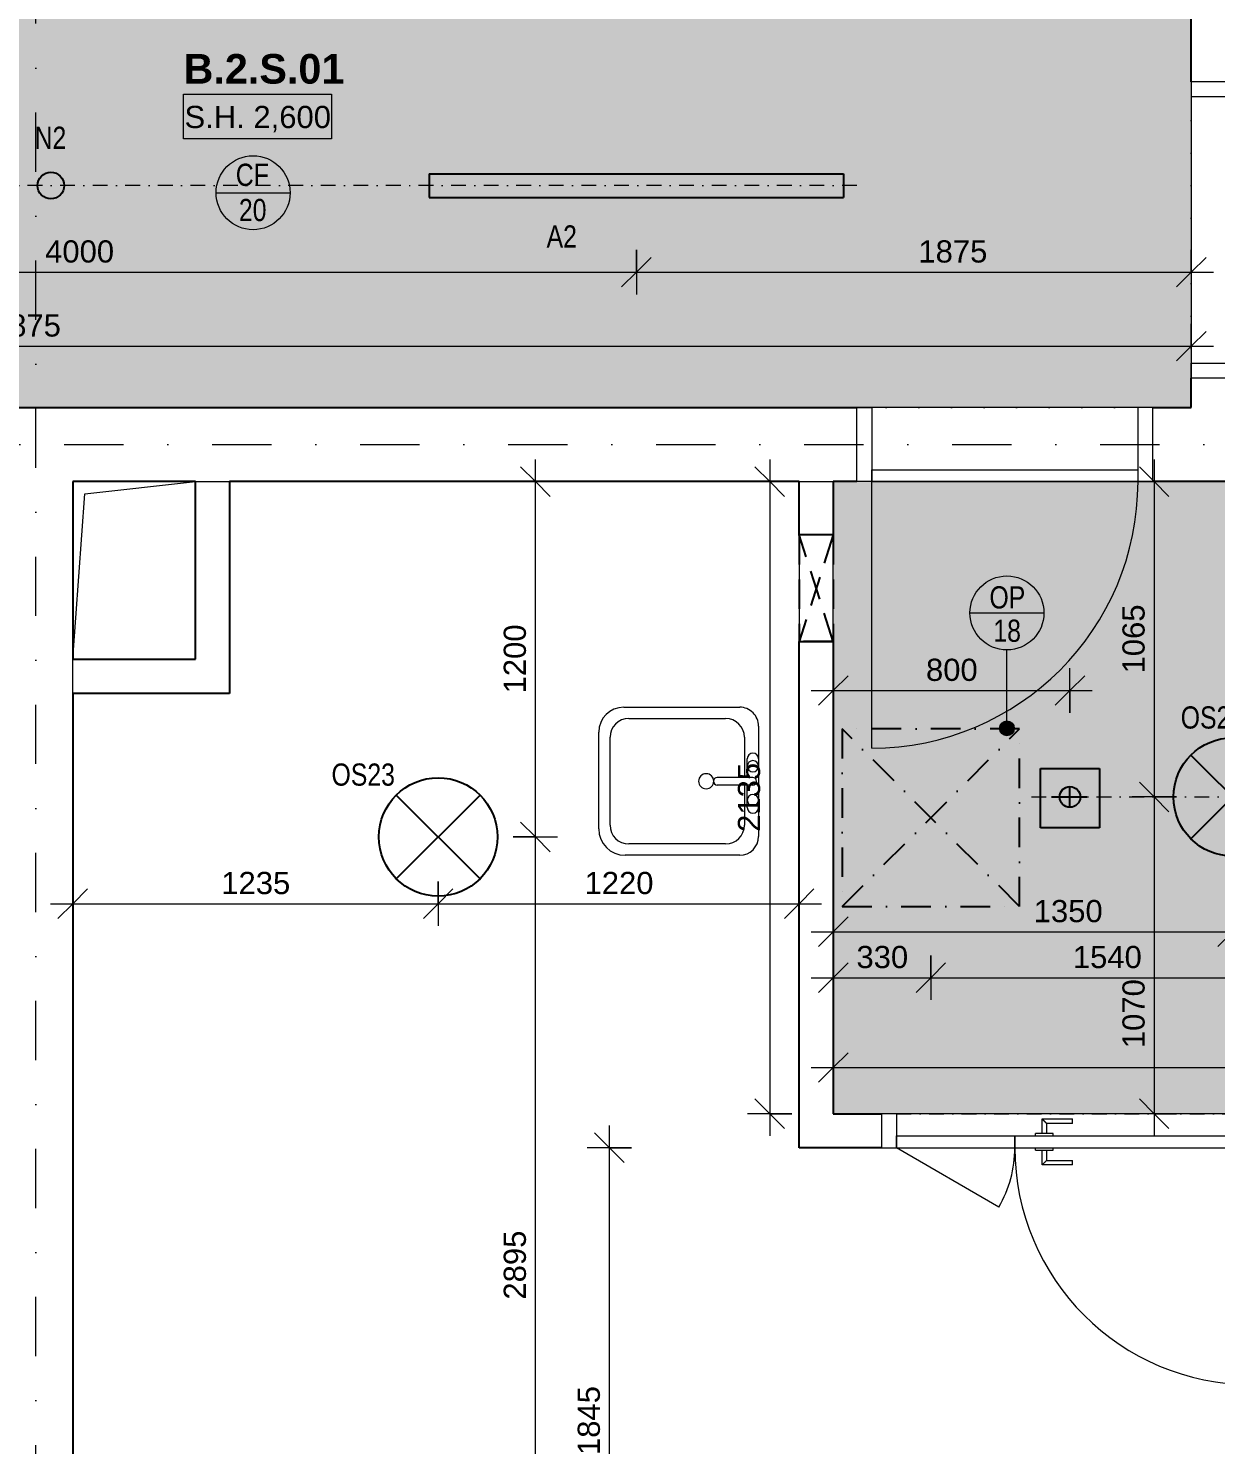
# Model space of a CAD drawing. Header units: millimetres. Extents: x -8336 to 42027, y -1655 to 58543.
# Drawn here: x 7146 to 11158, y 47425 to 52209 of the extents above; entities that cross this region are included whole.
import ezdxf

# ---------------------------------------------------------------- set-up
doc = ezdxf.new("R2010")
doc.units = ezdxf.units.MM
for name, pattern in [('ABMV_DashDot_2_2mm-S0_6mm', [110, 50, -30, 0, -30]), ('HA_Dash_3mm-S1mm', [150, 100, -50]), ('HA_DashDot_10mm-S3mm', [500, 200, -150, 0, -150]), ('HA_DashDot_2_2mm-S0_6mm', [110, 50, -30, 0, -30]), ('HA_DashDot_4mm-S1mm', [200, 100, -50, 0, -50])]:
    doc.linetypes.add(name, pattern=pattern)
for name, color, linetype, lineweight in [('-UNDERLAY_P-SANR-FIXT-OTLN', 9, 'Continuous', 9), ('A-____-____-DIMS', 9, 'Continuous', 5), ('A-____-____-DIMS-50', 9, 'Continuous', 5), ('A-AREA-____-IDEN', 9, 'Continuous', 9), ('A-CLNG-____-IDEN', 9, 'Continuous', 9), ('A-CLNG-____-PATT', 9, 'Continuous', 9), ('A-DETL-____-OTLN', 9, 'Continuous', 25), ('A-DETL-____-THIN', 9, 'Continuous', 9), ('A-DETL-GENF-OTLN', 9, 'Continuous', 9), ('A-DOOR-____-MCUT', 9, 'HA_DashDot_2_2mm-S0_6mm', 9), ('A-DOOR-____-OTLN', 9, 'Continuous', 9), ('A-DOOR-FRAM-OTLN', 9, 'Continuous', 9), ('A-FLOR-____-OVHD', 9, 'HA_DashDot_4mm-S1mm', 25), ('A-GENM-____-IDEN', 9, 'Continuous', 9), ('A-GENM-____-MCUT', 9, 'HA_Dash_3mm-S1mm', 25), ('A-GENM-____-OTLN', 9, 'Continuous', 9), ('A-WALL-____-MCUT', 9, 'Continuous', 25), ('E-LITE-EQPM-IDEN', 9, 'Continuous', 9), ('E-LITE-EQPM-OTLN', 9, 'Continuous', 9), ('G-____-____-DIMS', 9, 'Continuous', 5), ('I-WALL-____-MCUT', 9, 'Continuous', 25), ('I-WALL-____-OTLN', 9, 'Continuous', 9), ('S-GRID-____-OTLN', 9, 'Continuous', 5)]:
    doc.layers.add(name, color=color, linetype=linetype, lineweight=lineweight)
doc.styles.add('Arial_1', font='arial.ttf', dxfattribs={"height": 75})
doc.styles.add('Arial_2', font='arial.ttf', dxfattribs={"width": 0.8, "height": 75})
doc.styles.add('Arial_B', font='arialbd.ttf', dxfattribs={"height": 100})
doc.dimstyles.new('Inner_Dimensions', dxfattribs={"dimscale": 304.8, "dimtxt": 76.519455, "dimasz": 0.328084, "dimexe": 0.246063, "dimexo": 0.0625, "dimgap": 0.032808, "dimtad": 1, "dimdec": 0, "dimzin": 0, "dimdsep": 46, "dimtxsty": 'Arial_1', "dimblk1": 'OBLIQUE', "dimblk2": 'OBLIQUE', "dimsah": 1, "dimcen": 0.09, "dimdle": 0.246063, "dimazin": 0, "dimtfac": 1, "dimtdec": 4, "dimtix": 1, "dimtmove": 0, "dimatfit": 3, "dimfxl": 0.246063, "dimfxlon": 1, "dimtvp": 1, "dimtolj": 1, "dimtzin": 0, "dimlwd": 9, "dimlwe": 9, "dimarcsym": 2})
doc.dimstyles.new('Inner_Dimensions_1', dxfattribs={"dimscale": 304.8, "dimtxt": 76.519455, "dimasz": 0.328084, "dimexe": 0.246063, "dimexo": 0.0625, "dimgap": 0.032808, "dimtad": 1, "dimdec": 0, "dimzin": 0, "dimdsep": 46, "dimtxsty": 'Arial_1', "dimblk1": 'OBLIQUE', "dimblk2": 'OBLIQUE', "dimsah": 1, "dimcen": 0.09, "dimdle": 0.246063, "dimazin": 0, "dimtfac": 1, "dimtdec": 4, "dimtix": 1, "dimtmove": 2, "dimatfit": 3, "dimfxl": 0.246063, "dimfxlon": 1, "dimtvp": 1, "dimtolj": 1, "dimtzin": 0, "dimlwd": 9, "dimlwe": 9, "dimarcsym": 2})

# ---------------------------------------------------------------- blocks, each defined once
blk = doc.blocks.new('Skříňka se dřezem_ pravoúhlá - 500 x 440mm-1455099-DPS_B - 2NP')
at = {"layer": '-UNDERLAY_P-SANR-FIXT-OTLN', "color": 254}
for p, q in [((-145.4, 359.9), (181.3, 359.9)), ((-145.4, 359.9), (181.3, 359.9)), ((-132.7, 321.8), (164.1, 321.8)), ((-234.3, -116.6), (-234.3, 271)), ((-234.3, -116.6), (-234.3, 271)), ((-196.2, -69), (-196.2, 258.3)), ((227.6, 258.3), (227.6, -69)), ((265.7, 275.5), (265.7, -116.6)), ((265.7, 275.5), (265.7, -116.6)), ((3, -160.7), (3, -40.4)), ((28.4, -160.7), (28.4, -40.4)), ((3, -132.5), (-132.7, -132.5)), ((-73.2, -142), (3, -142)), ((164.1, -132.5), (28.4, -132.5)), ((28.4, -142), (91.9, -142)), ((202.2, -180.1), (-170.8, -180.1)), ((202.2, -180.1), (-170.8, -180.1)), ((91.9, -180.1), (-73.2, -180.1))]:
    blk.add_line(p, q, dxfattribs=at)
for centre, radius, start, end in [((-145.4, 271), 88.9, 90, 180), ((-145.4, 271), 88.9, 90, 180), ((181.3, 275.5), 84.4, 0, 90), ((181.3, 275.5), 84.4, 360, 90), ((-132.7, 258.3), 63.5, 90, 180), ((164.1, 258.3), 63.5, 360, 90), ((15.7, -3.2), 25.4, 360, 180), ((15.7, -3.2), 25.4, 180, 0), ((15.7, -40.4), 12.7, 360, 180), ((-132.7, -69), 63.5, 180, 270), ((164.1, -69), 63.5, 270, 360), ((-170.8, -116.6), 63.5, 180, 270), ((-170.8, -116.6), 63.5, 180, 270), ((-73.2, -161.1), 19, 90, 270), ((-47.8, -161.1), 19, 360, 180), ((66.5, -161.1), 19, 0, 180), ((91.9, -161.1), 19, 270, 90), ((202.2, -116.6), 63.5, 270, 0), ((202.2, -116.6), 63.5, 270, 0), ((-47.8, -161.1), 19, 180, 0), ((15.7, -160.7), 12.7, 180, 0), ((66.5, -161.1), 19, 180, 0)]:
    blk.add_arc(centre, radius, start, end, dxfattribs=at)
blk = doc.blocks.new('HA_DR_Single_Swing_Solid - In_BJ_900x2100_Vstupni-2124294-DPS_B - 2NP')
at = {"layer": 'A-DOOR-____-MCUT'}
for p, q in [((-450, 125), (450, 125)), ((-450, -125), (450, -125))]:
    blk.add_line(p, q, dxfattribs=at)
at = {"layer": 'A-DOOR-____-OTLN', "lineweight": 5}
blk.add_line((450, 1025), (450, 125), dxfattribs=at)
at = {"layer": 'A-DOOR-____-OTLN'}
for p, q in [((-500, 125), (500, 125)), ((450, 125), (-450, 125)), ((-450, 125), (-450, 85)), ((450, 125), (450, 85)), ((450, 85), (-450, 85)), ((-500, -125), (500, -125))]:
    blk.add_line(p, q, dxfattribs=at)
at = {"layer": 'A-DOOR-____-OTLN', "lineweight": 5}
blk.add_arc((450, 125), 900, 90, 180, dxfattribs=at)
at = {"layer": 'A-DOOR-FRAM-OTLN'}
for p, q in [((-500, 125), (-500, -125)), ((-450, 125), (-500, 125)), ((-450, 125), (-450, -125)), ((450, -125), (450, 125)), ((450, 125), (500, 125)), ((500, 125), (500, -125)), ((-500, -125), (-450, -125)), ((-450, -125), (450, -125)), ((500, -125), (450, -125))]:
    blk.add_line(p, q, dxfattribs=at)
blk = doc.blocks.new('HA_GM_Shaft_Rectangle - Default-2138678-DPS_B - 2NP')
at = {"layer": 'A-DETL-GENF-OTLN'}
for p, q in [((41.5, -41.5), (415, 0)), ((0, -600), (41.5, -41.5))]:
    blk.add_line(p, q, dxfattribs=at)
at = {"layer": 'A-GENM-____-OTLN'}
for p, q in [((0, -600), (0, 0)), ((0, 0), (415, 0)), ((415, 0), (415, -600)), ((415, -600), (0, -600))]:
    blk.add_line(p, q, dxfattribs=at)
blk = doc.blocks.new('HA_GM_Shaft_Rectangle - Default-2138723-DPS_B - 2NP')
at = {"layer": 'A-DETL-GENF-OTLN'}
for p, q in [((41.5, -41.5), (415, 0)), ((0, -600), (41.5, -41.5))]:
    blk.add_line(p, q, dxfattribs=at)
blk = doc.blocks.new('HA_LF_GenericSymbol - OS20_chodby-1994326-DPS_B - 2NP')
at = {"layer": 'E-LITE-EQPM-OTLN', "color": 11, "lineweight": 25}
for p, q in [((141.4, 141.4), (-141.4, -141.4)), ((-141.4, 141.4), (141.4, -141.4))]:
    blk.add_line(p, q, dxfattribs=at)
blk.add_circle((0, 0), 200, dxfattribs=at)
blk = doc.blocks.new('HA_LF_GenericSymbol - OS23_pokoje-1609971-DPS_B - 2NP')
at = {"layer": 'E-LITE-EQPM-OTLN', "color": 11, "lineweight": 25}
for p, q in [((141.4, 141.4), (-141.4, -141.4)), ((-141.4, 141.4), (141.4, -141.4))]:
    blk.add_line(p, q, dxfattribs=at)
blk.add_circle((0, 0), 200, dxfattribs=at)
blk = doc.blocks.new('HA_LF_GenericSymbol_Linear - svitidlo 1400x80-1812996-DPS_B - 2NP')
at = {"layer": 'E-LITE-EQPM-OTLN', "color": 11, "lineweight": 25}
for p, q in [((40, 700), (-40, 700)), ((-40, 700), (-40, -700)), ((40, 700), (40, -700)), ((40, -700), (-40, -700))]:
    blk.add_line(p, q, dxfattribs=at)
blk = doc.blocks.new('HA_DR_Double_Swing_Solid - In_BJ_1200x2100_800-1670800-DPS_B - 2NP')
at = {"layer": 'A-DOOR-____-MCUT'}
for p, q in [((-600, 57.5), (600, 57.5)), ((-600, -57.5), (600, -57.5))]:
    blk.add_line(p, q, dxfattribs=at)
at = {"layer": 'A-DOOR-____-OTLN'}
for p, q in [((-107.5, -9.5), (-107.5, 40)), ((-107.5, 40), (-5, 40)), ((-92.5, 25), (-92.5, -9.5)), ((-5, 25), (-92.5, 25)), ((-5, 25), (-5, 40)), ((-600, -57.5), (-600, -17.5)), ((-600, -17.5), (-200, -17.5)), ((-200, -57.5), (-200, -17.5)), ((-200, -17.5), (-200, -57.5)), ((-200, -17.5), (600, -17.5)), ((-70, -9.5), (-130, -9.5)), ((-130, -17.5), (-130, -9.5)), ((-70, -17.5), (-70, -9.5)), ((600, -17.5), (600, -57.5)), ((-600, -57.5), (-200, -57.5)), ((-200, -57.5), (600, -57.5)), ((-130, -65.5), (-130, -57.5)), ((-130, -65.5), (-70, -65.5)), ((-107.5, -115), (-107.5, -65.5)), ((-92.5, -65.5), (-92.5, -100)), ((-70, -65.5), (-70, -57.5)), ((-5, -115), (-107.5, -115)), ((-92.5, -100), (-5, -100)), ((-5, -115), (-5, -100))]:
    blk.add_line(p, q, dxfattribs=at)
at = {"layer": 'A-DOOR-____-OTLN', "lineweight": 5}
for p, q in [((-253.6, -257.5), (-600, -57.5)), ((600, -857.5), (600, -57.5))]:
    blk.add_line(p, q, dxfattribs=at)
for centre, radius, start, end in [((-600, -57.5), 400, 330, 0), ((600, -57.5), 800, 180, 270)]:
    blk.add_arc(centre, radius, start, end, dxfattribs=at)
at = {"layer": 'A-DOOR-____-OTLN'}
for points in [[(-107.5, 40), (-107.5, 40), (-107.4, 39.9), (-106.9, 39.4), (-106.5, 39), (-106.1, 38.6), (-105.6, 38.1), (-105.2, 37.7), (-104.6, 37.1), (-103.9, 36.4), (-103.3, 35.8), (-102.9, 35.4), (-102.4, 34.9), (-101.9, 34.4), (-101.5, 34), (-101, 33.5), (-100.5, 33), (-100, 32.5), (-99.5, 32), (-99, 31.5), (-98.5, 31), (-98.1, 30.6), (-97.6, 30.1), (-97.1, 29.6), (-96.7, 29.2), (-96.2, 28.7), (-95.8, 28.3), (-95.3, 27.8), (-94.8, 27.3), (-94.4, 26.9), (-93.9, 26.4), (-93.5, 26), (-93.1, 25.6), (-92.6, 25.1), (-92.5, 25), (-92.5, 25)], [(-92.5, -100), (-92.5, -100), (-92.6, -100.1), (-93.1, -100.6), (-93.5, -101), (-93.9, -101.4), (-94.4, -101.9), (-94.8, -102.3), (-95.4, -102.9), (-96.1, -103.6), (-96.7, -104.2), (-97.1, -104.6), (-97.6, -105.1), (-98.1, -105.6), (-98.5, -106), (-99, -106.5), (-99.5, -107), (-100, -107.5), (-100.5, -108), (-101, -108.5), (-101.5, -109), (-101.9, -109.4), (-102.4, -109.9), (-102.9, -110.4), (-103.3, -110.8), (-103.8, -111.3), (-104.2, -111.7), (-104.7, -112.2), (-105.2, -112.7), (-105.6, -113.1), (-106.1, -113.6), (-106.5, -114), (-106.9, -114.4), (-107.4, -114.9), (-107.5, -115), (-107.5, -115)]]:
    blk.add_open_spline(points, degree=3, knots=[0, 0, 0, 0, 0.083333, 0.125, 0.166667, 0.208333, 0.229167, 0.25, 0.291667, 0.333333, 0.354167, 0.375, 0.395833, 0.416667, 0.4375, 0.458333, 0.479167, 0.5, 0.520833, 0.541667, 0.5625, 0.583333, 0.604167, 0.625, 0.645833, 0.666667, 0.6875, 0.708333, 0.75, 0.770833, 0.791667, 0.833333, 0.875, 0.916667, 1, 1, 1, 1], dxfattribs=at)
at = {"layer": 'A-DOOR-FRAM-OTLN'}
for p, q in [((-600, 57.5), (-650, 57.5)), ((-650, 57.5), (-650, -57.5)), ((600, 57.5), (-600, 57.5)), ((-600, 57.5), (-600, -57.5)), ((600, -57.5), (600, 57.5)), ((600, 57.5), (650, 57.5)), ((650, 57.5), (650, -57.5)), ((-650, -57.5), (-600, -57.5)), ((650, -57.5), (600, -57.5))]:
    blk.add_line(p, q, dxfattribs=at)
blk = doc.blocks.new('HA_LF_N3l - N2-2044222-DPS_B - 2NP')
at = {"layer": 'E-LITE-EQPM-OTLN', "color": 11, "lineweight": 25}
blk.add_circle((0, 0), 45, dxfattribs=at)
blk = doc.blocks.new('HA_GM_Opening_Rectangle_WallBased - Default-2022477-DPS_B - 2NP')
at = {"layer": 'A-GENM-____-MCUT'}
for p, q in [((305, 57.5), (-55, -57.5)), ((-55, 57.5), (305, -57.5)), ((-55, 57.5), (-55, -57.5)), ((-55, 57.5), (305, 57.5)), ((305, 57.5), (305, -57.5)), ((-55, -57.5), (305, -57.5))]:
    blk.add_line(p, q, dxfattribs=at)
blk = doc.blocks.new('DIMBLOCK48-DPS_B - 2NP')
at = {"layer": 'A-____-____-DIMS-50', "lineweight": 9}
for p, q in [((7295.7, 49327.2), (7295.7, 49177.2)), ((7295.7, 49252.2), (7295.7, 49327.2)), ((8530.7, 49327.2), (8530.7, 49177.2)), ((8530.7, 49252.2), (8530.7, 49327.2)), ((7295.7, 49252.2), (7345.7, 49302.2)), ((8530.7, 49252.2), (8580.7, 49302.2)), ((7220.7, 49252.2), (8530.7, 49252.2)), ((7295.7, 49252.2), (7245.7, 49202.2)), ((8530.7, 49252.2), (8480.7, 49202.2))]:
    blk.add_line(p, q, dxfattribs=at)
at = {"layer": 'A-____-____-DIMS-50', "color": 0, "lineweight": 9, "insert": (7797.8, 49359.6), "char_height": 75, "width": 276.883, "attachment_point": 1, "line_spacing_factor": 0.941778, "style": 'Arial_1'}
blk.add_mtext('1235', dxfattribs=at)
blk = doc.blocks.new('_Oblique')
at = {"color": 0, "linetype": 'ByBlock', "lineweight": -2}
blk.add_line((-0.5, -0.5), (0.5, 0.5), dxfattribs=at)
blk = doc.blocks.new('DIMBLOCK49-DPS_B - 2NP')
at = {"layer": 'A-____-____-DIMS-50', "lineweight": 9}
for p, q in [((8530.7, 49327.2), (8530.7, 49177.2)), ((8530.7, 49252.2), (8530.7, 49327.2)), ((9750.7, 49327.2), (9750.7, 49177.2)), ((9750.7, 49252.2), (9750.7, 49327.2)), ((8530.7, 49252.2), (8580.7, 49302.2)), ((9750.7, 49252.2), (9800.7, 49302.2)), ((8530.7, 49252.2), (8480.7, 49202.2)), ((8530.7, 49252.2), (9825.7, 49252.2)), ((9750.7, 49252.2), (9700.7, 49202.2))]:
    blk.add_line(p, q, dxfattribs=at)
at = {"layer": 'A-____-____-DIMS-50', "color": 0, "lineweight": 9, "insert": (9025.3, 49359.6), "char_height": 75, "width": 276.883, "attachment_point": 1, "line_spacing_factor": 0.941778, "style": 'Arial_1'}
blk.add_mtext('1220', dxfattribs=at)
blk = doc.blocks.new('DIMBLOCK51-DPS_B - 2NP')
at = {"layer": 'A-____-____-DIMS-50', "lineweight": 9}
for p, q in [((8859.5, 49477.7), (8809.5, 49527.7)), ((8784.5, 49477.7), (8934.5, 49477.7)), ((8859.5, 49477.7), (8784.5, 49477.7)), ((8859.5, 46582.7), (8859.5, 49477.7)), ((8859.5, 49477.7), (8909.5, 49427.7)), ((8859.5, 46582.7), (8809.5, 46632.7)), ((8934.5, 46582.7), (8784.5, 46582.7)), ((8859.5, 46582.7), (8909.5, 46532.7)), ((8859.5, 46582.7), (8934.5, 46582.7))]:
    blk.add_line(p, q, dxfattribs=at)
at = {"layer": 'A-____-____-DIMS-50', "color": 0, "lineweight": 9, "insert": (8752.2, 47914.9), "char_height": 75, "width": 276.883, "attachment_point": 1, "rotation": 90, "line_spacing_factor": 0.941778, "style": 'Arial_1'}
blk.add_mtext('2895', dxfattribs=at)
blk = doc.blocks.new('DIMBLOCK52-DPS_B - 2NP')
at = {"layer": 'A-____-____-DIMS-50', "lineweight": 9}
for p, q in [((8859.5, 50677.7), (8809.5, 50727.7)), ((8859.5, 49477.7), (8859.5, 50752.7)), ((8784.5, 50677.7), (8934.5, 50677.7)), ((8859.5, 50677.7), (8784.5, 50677.7)), ((8859.5, 50677.7), (8909.5, 50627.7)), ((8859.5, 49477.7), (8809.5, 49527.7)), ((8784.5, 49477.7), (8934.5, 49477.7)), ((8859.5, 49477.7), (8784.5, 49477.7)), ((8859.5, 49477.7), (8909.5, 49427.7))]:
    blk.add_line(p, q, dxfattribs=at)
at = {"layer": 'A-____-____-DIMS-50', "color": 0, "lineweight": 9, "insert": (8752.2, 49962.4), "char_height": 75, "width": 276.883, "attachment_point": 1, "rotation": 90, "line_spacing_factor": 0.941778, "style": 'Arial_1'}
blk.add_mtext('1200', dxfattribs=at)
blk = doc.blocks.new('DIMBLOCK78-DPS_B - 2NP')
at = {"layer": 'A-____-____-DIMS-50', "lineweight": 9}
for p, q in [((5200.7, 51460.4), (5200.7, 51310.4)), ((5200.7, 51385.4), (5200.7, 51460.4)), ((5200.7, 51385.4), (5250.7, 51435.4)), ((9200.7, 51460.4), (9200.7, 51310.4)), ((9200.7, 51385.4), (9200.7, 51460.4)), ((9200.7, 51385.4), (9250.7, 51435.4)), ((5200.7, 51385.4), (5150.7, 51335.4)), ((5200.7, 51385.4), (9200.7, 51385.4)), ((9200.7, 51385.4), (9150.7, 51335.4))]:
    blk.add_line(p, q, dxfattribs=at)
at = {"layer": 'A-____-____-DIMS-50', "color": 0, "lineweight": 9, "insert": (7202.5, 51492.8), "char_height": 75, "width": 276.883, "attachment_point": 1, "line_spacing_factor": 0.941778, "style": 'Arial_1'}
blk.add_mtext('4000', dxfattribs=at)
blk = doc.blocks.new('DIMBLOCK79-DPS_B - 2NP')
at = {"layer": 'A-____-____-DIMS-50', "lineweight": 9}
for p, q in [((9200.7, 51460.4), (9200.7, 51310.4)), ((9200.7, 51385.4), (9200.7, 51460.4)), ((9200.7, 51385.4), (9250.7, 51435.4)), ((11075.7, 51460.4), (11075.7, 51310.4)), ((11075.7, 51385.4), (11075.7, 51460.4)), ((11075.7, 51385.4), (11125.7, 51435.4)), ((9200.7, 51385.4), (9150.7, 51335.4)), ((9200.7, 51385.4), (11150.7, 51385.4)), ((11075.7, 51385.4), (11025.7, 51335.4))]:
    blk.add_line(p, q, dxfattribs=at)
at = {"layer": 'A-____-____-DIMS-50', "color": 0, "lineweight": 9, "insert": (10153.5, 51492.8), "char_height": 75, "width": 276.883, "attachment_point": 1, "line_spacing_factor": 0.941778, "style": 'Arial_1'}
blk.add_mtext('1875', dxfattribs=at)
blk = doc.blocks.new('DIMBLOCK97-DPS_B - 2NP')
at = {"layer": 'A-____-____-DIMS-50', "lineweight": 9}
for p, q in [((9865.7, 49232.4), (9865.7, 49082.4)), ((9865.7, 49157.4), (9865.7, 49232.4)), ((11215.7, 49232.4), (11215.7, 49082.4)), ((11215.7, 49157.4), (11215.7, 49232.4)), ((9865.7, 49157.4), (9915.7, 49207.4)), ((11215.7, 49157.4), (11265.7, 49207.4)), ((9790.7, 49157.4), (11215.7, 49157.4)), ((9865.7, 49157.4), (9815.7, 49107.4)), ((11215.7, 49157.4), (11165.7, 49107.4))]:
    blk.add_line(p, q, dxfattribs=at)
at = {"layer": 'A-____-____-DIMS-50', "color": 0, "lineweight": 9, "insert": (10543.3, 49264.7), "char_height": 75, "width": 276.883, "attachment_point": 1, "line_spacing_factor": 0.941778, "style": 'Arial_1'}
blk.add_mtext('1350', dxfattribs=at)
blk = doc.blocks.new('DIMBLOCK99-DPS_B - 2NP')
at = {"layer": 'A-____-____-DIMS-50', "lineweight": 9}
for p, q in [((10950.4, 50677.7), (10900.4, 50727.7)), ((10950.4, 50752.7), (10950.4, 49612.7)), ((11025.4, 50677.7), (10875.4, 50677.7)), ((10950.4, 50677.7), (11000.4, 50627.7)), ((10950.4, 50677.7), (11025.4, 50677.7)), ((10950.4, 49612.7), (10900.4, 49662.7)), ((11025.4, 49612.7), (10875.4, 49612.7)), ((10950.4, 49612.7), (11000.4, 49562.7)), ((10950.4, 49612.7), (11025.4, 49612.7))]:
    blk.add_line(p, q, dxfattribs=at)
at = {"layer": 'A-____-____-DIMS-50', "color": 0, "lineweight": 9, "insert": (10843, 50029.9), "char_height": 75, "width": 276.883, "attachment_point": 1, "rotation": 90, "line_spacing_factor": 0.941778, "style": 'Arial_1'}
blk.add_mtext('1065', dxfattribs=at)
blk = doc.blocks.new('DIMBLOCK100-DPS_B - 2NP')
at = {"layer": 'A-____-____-DIMS-50', "lineweight": 9}
for p, q in [((10950.4, 49612.7), (10900.4, 49662.7)), ((11025.4, 49612.7), (10875.4, 49612.7)), ((10950.4, 49612.7), (10950.4, 48467.7)), ((10950.4, 49612.7), (11000.4, 49562.7)), ((10950.4, 49612.7), (11025.4, 49612.7)), ((10950.4, 48542.7), (10900.4, 48592.7)), ((11025.4, 48542.7), (10875.4, 48542.7)), ((10950.4, 48542.7), (11000.4, 48492.7)), ((10950.4, 48542.7), (11025.4, 48542.7))]:
    blk.add_line(p, q, dxfattribs=at)
at = {"layer": 'A-____-____-DIMS-50', "color": 0, "lineweight": 9, "insert": (10843, 48764.2), "char_height": 75, "width": 276.883, "attachment_point": 1, "rotation": 90, "line_spacing_factor": 0.941778, "style": 'Arial_1'}
blk.add_mtext('1070', dxfattribs=at)
blk = doc.blocks.new('Spot Elevations - Generic-448778-DPS_B - 2NP')
at = {"layer": 'G-____-____-DIMS', "lineweight": 9}
for p, q in [((-5, 0), (-5, 3)), ((-5, 3), (5, 3)), ((5, 3), (5, 0)), ((5, 0), (-5, 0))]:
    blk.add_line(p, q, dxfattribs=at)
blk = doc.blocks.new('HA_Tag_Ceiling - Group _ Type Mark-1728985-DPS_B - 2NP')
at = {"layer": 'A-CLNG-____-IDEN'}
blk.add_line((-2.5, 0), (2.5, 0), dxfattribs=at)
blk.add_circle((0, 0), 2.5, dxfattribs=at)
blk = doc.blocks.new('DIMBLOCK120-DPS_B - 2NP')
at = {"layer": 'A-____-____-DIMS-50', "lineweight": 9}
for p, q in [((9865.7, 49077.2), (9865.7, 48927.2)), ((9865.7, 49002.2), (9865.7, 49077.2)), ((9865.7, 49002.2), (9915.7, 49052.2)), ((10195.7, 49077.2), (10195.7, 48927.2)), ((10195.7, 49002.2), (10195.7, 49077.2)), ((10195.7, 49002.2), (10245.7, 49052.2)), ((9790.7, 49002.2), (10195.7, 49002.2)), ((9865.7, 49002.2), (9815.7, 48952.2)), ((10195.7, 49002.2), (10145.7, 48952.2))]:
    blk.add_line(p, q, dxfattribs=at)
at = {"layer": 'A-____-____-DIMS-50', "color": 0, "lineweight": 9, "insert": (9944.2, 49109.6), "char_height": 75, "width": 207.662, "attachment_point": 1, "line_spacing_factor": 0.941778, "style": 'Arial_1'}
blk.add_mtext('330', dxfattribs=at)
blk = doc.blocks.new('DIMBLOCK121-DPS_B - 2NP')
at = {"layer": 'A-____-____-DIMS-50', "lineweight": 9}
for p, q in [((10195.7, 49077.2), (10195.7, 48927.2)), ((10195.7, 49002.2), (10195.7, 49077.2)), ((10195.7, 49002.2), (10245.7, 49052.2)), ((11735.7, 49077.2), (11735.7, 48927.2)), ((11735.7, 49002.2), (11735.7, 49077.2)), ((11735.7, 49002.2), (11785.7, 49052.2)), ((10195.7, 49002.2), (10145.7, 48952.2)), ((10195.7, 49002.2), (11735.7, 49002.2)), ((11735.7, 49002.2), (11685.7, 48952.2))]:
    blk.add_line(p, q, dxfattribs=at)
at = {"layer": 'A-____-____-DIMS-50', "color": 0, "lineweight": 9, "insert": (10675.5, 49109.6), "char_height": 75, "width": 276.883, "attachment_point": 1, "line_spacing_factor": 0.941778, "style": 'Arial_1'}
blk.add_mtext('1540', dxfattribs=at)
blk = doc.blocks.new('DIMBLOCK130-DPS_B - 2NP')
at = {"layer": 'A-____-____-DIMS-50', "lineweight": 9}
for p, q in [((9865.7, 50047.3), (9865.7, 49897.3)), ((9865.7, 49972.3), (9865.7, 50047.3)), ((10665.7, 49897.3), (10665.7, 50047.3)), ((9865.7, 49972.3), (9915.7, 50022.3)), ((10665.7, 49972.3), (10715.7, 50022.3)), ((9790.7, 49972.3), (10740.7, 49972.3)), ((9865.7, 49972.3), (9815.7, 49922.3)), ((10665.7, 49972.3), (10615.7, 49922.3)), ((10665.7, 49972.3), (10665.7, 49897.3))]:
    blk.add_line(p, q, dxfattribs=at)
at = {"layer": 'A-____-____-DIMS-50', "color": 0, "lineweight": 9, "insert": (10179.2, 50079.7), "char_height": 75, "width": 207.662, "attachment_point": 1, "line_spacing_factor": 0.941778, "style": 'Arial_1'}
blk.add_mtext('800', dxfattribs=at)
blk = doc.blocks.new('HA_TAG_GM_Products - Generic-588599-DPS_B - 2NP')
at = {"layer": 'A-GENM-____-IDEN'}
blk.add_line((-2.5, 0), (2.5, 0), dxfattribs=at)
blk.add_circle((0, 0), 2.5, dxfattribs=at)
blk = doc.blocks.new('DIMBLOCK148-DPS_B - 2NP')
at = {"layer": 'A-____-____-DIMS-50', "lineweight": 9}
for p, q in [((9109.5, 48427.7), (9059.5, 48477.7)), ((9109.5, 46582.7), (9109.5, 48502.7)), ((9184.5, 48427.7), (9034.5, 48427.7)), ((9109.5, 48427.7), (9159.5, 48377.7)), ((9109.5, 48427.7), (9184.5, 48427.7)), ((9109.5, 46582.7), (9059.5, 46632.7)), ((9184.5, 46582.7), (9034.5, 46582.7)), ((9109.5, 46582.7), (9159.5, 46532.7)), ((9109.5, 46582.7), (9184.5, 46582.7))]:
    blk.add_line(p, q, dxfattribs=at)
at = {"layer": 'A-____-____-DIMS-50', "color": 0, "lineweight": 9, "insert": (9002.2, 47389.9), "char_height": 75, "width": 276.883, "attachment_point": 1, "rotation": 90, "line_spacing_factor": 0.941778, "style": 'Arial_1'}
blk.add_mtext('1845', dxfattribs=at)
blk = doc.blocks.new('DIMBLOCK160-DPS_B - 2NP')
at = {"layer": 'A-____-____-DIMS-50', "lineweight": 9}
for p, q in [((9865.7, 48774), (9865.7, 48624)), ((9865.7, 48699), (9865.7, 48774)), ((9865.7, 48699), (9915.7, 48749)), ((13150.7, 48774), (13150.7, 48624)), ((13150.7, 48699), (13150.7, 48774)), ((13150.7, 48699), (13200.7, 48749)), ((9790.7, 48699), (13225.7, 48699)), ((9865.7, 48699), (9815.7, 48649)), ((13150.7, 48699), (13100.7, 48649))]:
    blk.add_line(p, q, dxfattribs=at)
at = {"layer": 'A-____-____-DIMS-50', "color": 0, "lineweight": 9, "insert": (11392.8, 48806.4), "char_height": 75, "width": 276.883, "attachment_point": 1, "line_spacing_factor": 0.941778, "style": 'Arial_1'}
blk.add_mtext('3285', dxfattribs=at)
blk = doc.blocks.new('DIMBLOCK161-DPS_B - 2NP')
at = {"layer": 'A-____-____-DIMS-50', "lineweight": 9}
for p, q in [((9651, 50677.7), (9601, 50727.7)), ((9651, 50752.7), (9651, 48467.7)), ((9726, 50677.7), (9576, 50677.7)), ((9651, 50677.7), (9701, 50627.7)), ((9651, 50677.7), (9726, 50677.7)), ((9651, 48542.7), (9601, 48592.7)), ((9726, 48542.7), (9576, 48542.7)), ((9651, 48542.7), (9701, 48492.7)), ((9651, 48542.7), (9726, 48542.7))]:
    blk.add_line(p, q, dxfattribs=at)
at = {"layer": 'A-____-____-DIMS-50', "color": 0, "lineweight": 9, "insert": (9543.6, 49494.9), "char_height": 75, "width": 276.883, "attachment_point": 1, "rotation": 90, "line_spacing_factor": 0.941778, "style": 'Arial_1'}
blk.add_mtext('2135', dxfattribs=at)
blk = doc.blocks.new('DIMBLOCK174-DPS_B - 2NP')
at = {"layer": 'A-____-____-DIMS-50', "lineweight": 9}
for p, q in [((3200.7, 51210.4), (3200.7, 51060.4)), ((3200.7, 51135.4), (3200.7, 51210.4)), ((11075.7, 51210.4), (11075.7, 51060.4)), ((11075.7, 51135.4), (11075.7, 51210.4)), ((3200.7, 51135.4), (3250.7, 51185.4)), ((11075.7, 51135.4), (11125.7, 51185.4)), ((3125.7, 51135.4), (11150.7, 51135.4)), ((3200.7, 51135.4), (3150.7, 51085.4)), ((11075.7, 51135.4), (11025.7, 51085.4))]:
    blk.add_line(p, q, dxfattribs=at)
at = {"layer": 'A-____-____-DIMS-50', "color": 0, "lineweight": 9, "insert": (7022.8, 51242.8), "char_height": 75, "width": 276.883, "attachment_point": 1, "line_spacing_factor": 0.941778, "style": 'Arial_1'}
blk.add_mtext('7875', dxfattribs=at)

msp = doc.modelspace()

# ---------------------------------------------------------------- hatches: boundary and pattern name
at = {"layer": 'A-CLNG-____-PATT'}
msp.add_hatch(color=256, dxfattribs=at).paths.add_polyline_path([(10945.7, 50927.7), (11075.7, 50927.7), (11075.7, 52427.7), (8940.7, 52427.7), (8940.7, 55502.7), (7140.7, 55502.7), (7140.7, 52427.7), (3200.7, 52427.7), (3200.7, 50927.7), (10895.7, 50927.7)])
h = msp.add_hatch(color=256, dxfattribs=at)
h.paths.add_polyline_path([(13150.7, 48542.7), (13150.7, 50677.7), (12460.7, 50677.7), (12460.7, 50027.7), (12345.7, 50027.7), (12345.7, 50262.7), (12030.7, 50262.7), (12030.7, 50677.7), (9865.7, 50677.7), (9865.7, 48542.7), (13126.9, 48542.7)])
h.paths.add_polyline_path([(10665.7, 49577.7), (10656.7, 49578.9), (10648.2, 49582.4), (10641, 49588), (10635.4, 49595.2), (10631.9, 49603.7), (10630.7, 49612.7), (10631.9, 49621.8), (10635.4, 49630.2), (10641, 49637.5), (10648.2, 49643), (10656.7, 49646.5), (10665.7, 49647.7), (10674.8, 49646.5), (10683.2, 49643), (10690.5, 49637.5), (10696.1, 49630.2), (10699.5, 49621.8), (10700.7, 49612.7), (10699.5, 49603.7), (10696.1, 49595.2), (10690.5, 49588), (10683.2, 49582.4), (10674.8, 49578.9)])
at = {"layer": 'A-DETL-GENF-OTLN'}
msp.add_hatch(color=1, dxfattribs=at).paths.add_polyline_path([(10665.7, 49577.7), (10674.8, 49578.9), (10683.2, 49582.4), (10690.5, 49588), (10696.1, 49595.2), (10699.5, 49603.7), (10700.7, 49612.7), (10699.5, 49621.8), (10696.1, 49630.2), (10690.5, 49637.5), (10683.2, 49643), (10674.8, 49646.5), (10665.7, 49647.7), (10656.7, 49646.5), (10648.2, 49643), (10641, 49637.5), (10635.4, 49630.2), (10631.9, 49621.8), (10630.7, 49612.7), (10631.9, 49603.7), (10635.4, 49595.2), (10641, 49588), (10648.2, 49582.4), (10656.7, 49578.9)])
at = {"layer": 'A-GENM-____-IDEN'}
h = msp.add_hatch(color=256, dxfattribs=at)
edge = h.paths.add_edge_path()
edge.add_arc((10452.7, 49844.6), 25, 0, 360)

# ---------------------------------------------------------------- linework, layer by layer
at = {"layer": 'A-DETL-____-OTLN', "linetype": 'ABMV_DashDot_2_2mm-S0_6mm', "lineweight": 5}
for p, q in [((9945.7, 51677.7), (4145.7, 51677.7)), ((10535.7, 49612.7), (11595.7, 49612.7))]:
    msp.add_line(p, q, dxfattribs=at)
at = {"layer": 'A-DETL-____-OTLN'}
for p, q in [((10565.7, 49708.9), (10765.7, 49708.9)), ((10565.7, 49508.9), (10565.7, 49708.9)), ((10765.7, 49708.9), (10765.7, 49508.9)), ((10603.2, 49612.7), (10723.2, 49612.7)), ((10665.7, 49577.7), (10665.7, 49647.7)), ((10765.7, 49508.9), (10565.7, 49508.9))]:
    msp.add_line(p, q, dxfattribs=at)
msp.add_circle((10665.7, 49612.7), 35, dxfattribs=at)
at = {"layer": 'A-DETL-____-THIN'}
for start, end in [(0, 180), (180, 0)]:
    msp.add_arc((10665.7, 49612.7), 35, start, end, dxfattribs=at)
at = {"layer": 'A-FLOR-____-OVHD'}
for p, q in [((10495.7, 49842.7), (9895.7, 49842.7)), ((9895.7, 49842.7), (9895.7, 49242.7)), ((10495.7, 49242.7), (9895.7, 49842.7)), ((9895.7, 49242.7), (10495.7, 49842.7)), ((10495.7, 49242.7), (10495.7, 49842.7)), ((9895.7, 49242.7), (10495.7, 49242.7))]:
    msp.add_line(p, q, dxfattribs=at)
at = {"layer": 'A-GENM-____-IDEN'}
msp.add_line((10452.7, 49844.6), (10452.7, 50109.3), dxfattribs=at)
msp.add_circle((10452.7, 49844.6), 25, dxfattribs=at)
at = {"layer": 'A-WALL-____-MCUT', "lineweight": 9}
for p, q in [((7710.7, 50677.7), (7825.7, 50677.7)), ((9750.7, 50677.7), (9865.7, 50677.7)), ((7295.7, 49962.7), (7295.7, 50077.7))]:
    msp.add_line(p, q, dxfattribs=at)
at = {"layer": 'I-WALL-____-MCUT'}
for p, q in [((11075.7, 52027.7), (11075.7, 52427.7)), ((11075.7, 50927.7), (11075.7, 51027.7)), ((4300.7, 50927.7), (9945.7, 50927.7)), ((10945.7, 50927.7), (11075.7, 50927.7)), ((7295.7, 50677.7), (7295.7, 50077.7)), ((7710.7, 50677.7), (7295.7, 50677.7)), ((7710.7, 50077.7), (7710.7, 50677.7)), ((7825.7, 50677.7), (7825.7, 49962.7)), ((9750.7, 50677.7), (7825.7, 50677.7)), ((9750.7, 50497.7), (9750.7, 50677.7)), ((9945.7, 50677.7), (9865.7, 50677.7)), ((9865.7, 50677.7), (9865.7, 50497.7)), ((12030.7, 50677.7), (10945.7, 50677.7)), ((9865.7, 50497.7), (9750.7, 50497.7)), ((9750.7, 48427.7), (9750.7, 50137.7)), ((9750.7, 50137.7), (9865.7, 50137.7)), ((9865.7, 50137.7), (9865.7, 48542.7)), ((7295.7, 50077.7), (7710.7, 50077.7)), ((7295.7, 49962.7), (7295.7, 44135.9)), ((7825.7, 49962.7), (7295.7, 49962.7)), ((9865.7, 48542.7), (10029.4, 48542.7)), ((10029.4, 48427.7), (9750.7, 48427.7))]:
    msp.add_line(p, q, dxfattribs=at)
at = {"layer": 'I-WALL-____-OTLN'}
for p, q in [((9750.7, 50497.7), (9750.7, 50137.7)), ((9865.7, 50137.7), (9865.7, 50497.7))]:
    msp.add_line(p, q, dxfattribs=at)
at = {"layer": 'S-GRID-____-OTLN', "linetype": 'HA_DashDot_10mm-S3mm', "lineweight": 9}
for p, q in [((7170.7, 38722), (7170.7, 56942.9)), ((-6735.5, 50802.7), (21191.8, 50802.7))]:
    msp.add_line(p, q, dxfattribs=at)

# ---------------------------------------------------------------- block references
at = {"layer": '-UNDERLAY_P-SANR-FIXT-OTLN', "color": 254, "rotation": 90.00000000000011}
msp.add_blockref('Skříňka se dřezem_ pravoúhlá - 500 x 440mm-1455099-DPS_B - 2NP', (9433.2, 49650.1), dxfattribs=at)
at = {"layer": 'A-CLNG-____-IDEN', "xscale": 49.99999999999998, "yscale": 49.99999999999998, "zscale": 49.99999999999998}
msp.add_blockref('HA_Tag_Ceiling - Group _ Type Mark-1728985-DPS_B - 2NP', (7905.3, 51653.6), dxfattribs=at)
at = {"layer": 'A-DOOR-____-OTLN'}
for p, rotation in [((11200.7, 51527.7), 270.0000000000002), ((10445.7, 50802.7), 180)]:
    msp.add_blockref('HA_DR_Single_Swing_Solid - In_BJ_900x2100_Vstupni-2124294-DPS_B - 2NP', p, dxfattribs=dict(at, rotation=rotation))
msp.add_blockref('HA_DR_Double_Swing_Solid - In_BJ_1200x2100_800-1670800-DPS_B - 2NP', (10679.4, 48485.2), dxfattribs=at)
at = {"layer": 'A-GENM-____-IDEN', "xscale": 49.99999999999998, "yscale": 49.99999999999998, "zscale": 49.99999999999998}
msp.add_blockref('HA_TAG_GM_Products - Generic-588599-DPS_B - 2NP', (10452.7, 50234.3), dxfattribs=at)
at = {"layer": 'A-GENM-____-OTLN', "lineweight": 5}
msp.add_blockref('HA_GM_Shaft_Rectangle - Default-2138678-DPS_B - 2NP', (7295.7, 50677.7), dxfattribs=at)
at = {"layer": 'A-GENM-____-OTLN'}
msp.add_blockref('HA_GM_Shaft_Rectangle - Default-2138723-DPS_B - 2NP', (7295.7, 50677.7), dxfattribs=at)
at = {"layer": 'A-GENM-____-OTLN', "rotation": 269.9999999999998}
msp.add_blockref('HA_GM_Opening_Rectangle_WallBased - Default-2022477-DPS_B - 2NP', (9808.2, 50442.7), dxfattribs=at)
at = {"layer": 'E-LITE-EQPM-OTLN', "color": 11, "lineweight": 25}
for name, p in [('HA_LF_N3l - N2-2044222-DPS_B - 2NP', (7221.9, 51677.7)), ('HA_LF_GenericSymbol - OS20_chodby-1994326-DPS_B - 2NP', (11215.7, 49612.7)), ('HA_LF_GenericSymbol - OS23_pokoje-1609971-DPS_B - 2NP', (8530.7, 49477.7))]:
    msp.add_blockref(name, p, dxfattribs=at)
at = {"layer": 'E-LITE-EQPM-OTLN', "color": 11, "lineweight": 25, "rotation": 89.9999999999999}
msp.add_blockref('HA_LF_GenericSymbol_Linear - svitidlo 1400x80-1812996-DPS_B - 2NP', (9200.7, 51677.7), dxfattribs=at)
at = {"layer": 'G-____-____-DIMS', "lineweight": 9, "xscale": 49.99999999999998, "yscale": 49.99999999999998, "zscale": 49.99999999999998}
msp.add_blockref('Spot Elevations - Generic-448778-DPS_B - 2NP', (7920.3, 51836.1), dxfattribs=at)

# ---------------------------------------------------------------- texts
at = {"layer": 'A-AREA-____-IDEN', "lineweight": 5, "insert": (7670.2, 52122.1), "char_height": 100, "width": 673.417, "attachment_point": 1, "style": 'Arial_B'}
msp.add_mtext('B.2.S.01', dxfattribs=at)
at = {"layer": 'A-CLNG-____-IDEN', "lineweight": 5, "char_height": 75, "attachment_point": 1, "style": 'Arial_2'}
for s, insert, width in [('CF', (7846.8, 51751.7), 137.89), ('20', (7857.4, 51632.7), 115.443)]:
    msp.add_mtext(s, dxfattribs=dict(at, insert=insert, width=width))
at = {"layer": 'A-GENM-____-IDEN', "lineweight": 5, "char_height": 75, "attachment_point": 1, "style": 'Arial_2'}
for s, insert, width in [('OP', (10393.7, 50324.4), 147.51), ('18', (10406.9, 50211.7), 115.443)]:
    msp.add_mtext(s, dxfattribs=dict(at, insert=insert, width=width))
at = {"layer": 'E-LITE-EQPM-IDEN', "lineweight": 5, "char_height": 75, "attachment_point": 1, "style": 'Arial_2'}
for s, insert, width in [('N2', (7166.9, 51876.7), 131.477), ('A2', (8897.1, 51543.4), 125.063), ('OS20', (11040.1, 49918.7), 262.953), ('OS23', (8170.3, 49725.8), 262.953)]:
    msp.add_mtext(s, dxfattribs=dict(at, insert=insert, width=width))
at = {"layer": 'G-____-____-DIMS', "lineweight": 9, "insert": (7673.5, 51947), "char_height": 75, "width": 592.246, "attachment_point": 1, "line_spacing_factor": 0.941778, "style": 'Arial_1'}
msp.add_mtext('S.H. 2,600', dxfattribs=at)

# ---------------------------------------------------------------- dimensions: what is measured, and where the dimension line sits
at = {"layer": 'A-____-____-DIMS', "lineweight": 9}
for base, p1, p2, override, picture, middle in [((9200.7, 51385.4), (5200.7, 51460.4), (9200.7, 51460.4), {"dimpost": '<>', "dimfxl": 4000}, 'DIMBLOCK78-DPS_B - 2NP', (7340.9, 51442.8)), ((11075.7, 51385.4), (9200.7, 51460.4), (11075.7, 51460.4), {"dimpost": '<>', "dimfxl": 1875}, 'DIMBLOCK79-DPS_B - 2NP', (10292, 51442.8)), ((11215.7, 49157.4), (9865.7, 49232.4), (11215.7, 49232.4), {"dimpost": '<>', "dimfxl": 1350}, 'DIMBLOCK97-DPS_B - 2NP', (10681.7, 49214.7)), ((11735.7, 49002.2), (10195.7, 49077.2), (11735.7, 49077.2), {"dimpost": '<>', "dimfxl": 1540}, 'DIMBLOCK121-DPS_B - 2NP', (10813.9, 49059.6))]:
    dim = msp.add_linear_dim(base=base, p1=p1, p2=p2, dimstyle='Inner_Dimensions_1', override=override, dxfattribs=at)
    dim.commit()
    dim.dimension.update_dxf_attribs({"geometry": picture, "text_midpoint": middle, "dimtype": 160})
for base, p1, p2, override, picture, middle in [((11075.7, 51135.4), (3200.7, 51210.4), (11075.7, 51210.4), {"dimpost": '<>', "dimfxl": 7875}, 'DIMBLOCK174-DPS_B - 2NP', (7138.2, 51183.7)), ((10665.7, 49972.3), (9865.7, 50047.3), (10665.7, 49897.3), {"dimpost": '<>', "dimfxl": 813.991821}, 'DIMBLOCK130-DPS_B - 2NP', (10265.7, 50020.6)), ((8530.7, 49252.2), (7295.7, 49327.2), (8530.7, 49327.2), {"dimpost": '<>', "dimfxl": 1235}, 'DIMBLOCK48-DPS_B - 2NP', (7913.2, 49300.6)), ((9750.7, 49252.2), (8530.7, 49327.2), (9750.7, 49327.2), {"dimpost": '<>', "dimfxl": 1220}, 'DIMBLOCK49-DPS_B - 2NP', (9140.7, 49300.5)), ((10195.7, 49002.2), (9865.7, 49077.2), (10195.7, 49077.2), {"dimpost": '<>', "dimfxl": 330}, 'DIMBLOCK120-DPS_B - 2NP', (10030.7, 49050.6)), ((13150.7, 48699), (9865.7, 48774), (13150.7, 48774), {"dimpost": '<>', "dimfxl": 3285}, 'DIMBLOCK160-DPS_B - 2NP', (11508.2, 48747.3))]:
    dim = msp.add_linear_dim(base=base, p1=p1, p2=p2, dimstyle='Inner_Dimensions', override=override, dxfattribs=at)
    dim.commit()
    dim.dimension.update_dxf_attribs({"geometry": picture, "text_midpoint": middle})
for base, p1, p2, override, picture, middle in [((8859.5, 50677.7), (8784.5, 49477.7), (8784.5, 50677.7), {"dimpost": '<>', "dimfxl": 1200}, 'DIMBLOCK52-DPS_B - 2NP', (8811.2, 50077.7)), ((9651, 48542.7), (9726, 50677.7), (9726, 48542.7), {"dimpost": '<>', "dimfxl": 2135}, 'DIMBLOCK161-DPS_B - 2NP', (9602.6, 49610.2)), ((10950.4, 49612.7), (11025.4, 50677.7), (11025.4, 49612.7), {"dimpost": '<>', "dimfxl": 1065}, 'DIMBLOCK99-DPS_B - 2NP', (10902.1, 50145.2)), ((8859.5, 49477.7), (8934.5, 46582.7), (8784.5, 49477.7), {"dimpost": '<>', "dimfxl": 2898.883406}, 'DIMBLOCK51-DPS_B - 2NP', (8811.2, 48030.2)), ((9109.5, 48427.7), (9184.5, 46582.7), (9184.5, 48427.7), {"dimpost": '<>', "dimfxl": 1845}, 'DIMBLOCK148-DPS_B - 2NP', (9061.2, 47505.2))]:
    dim = msp.add_linear_dim(base=base, p1=p1, p2=p2, angle=90, dimstyle='Inner_Dimensions', override=override, dxfattribs=at)
    dim.commit()
    dim.dimension.update_dxf_attribs({"geometry": picture, "text_midpoint": middle})
dim = msp.add_linear_dim(base=(10950.4, 48542.7), p1=(11025.4, 49612.7), p2=(11025.4, 48542.7), angle=90, dimstyle='Inner_Dimensions_1', override={"dimpost": '<>', "dimfxl": 1070}, dxfattribs=at)
dim.commit()
dim.dimension.update_dxf_attribs({"geometry": 'DIMBLOCK100-DPS_B - 2NP', "text_midpoint": (10893, 48902.7), "dimtype": 160, "text_rotation": 90})

doc.saveas('drawing.dxf')
